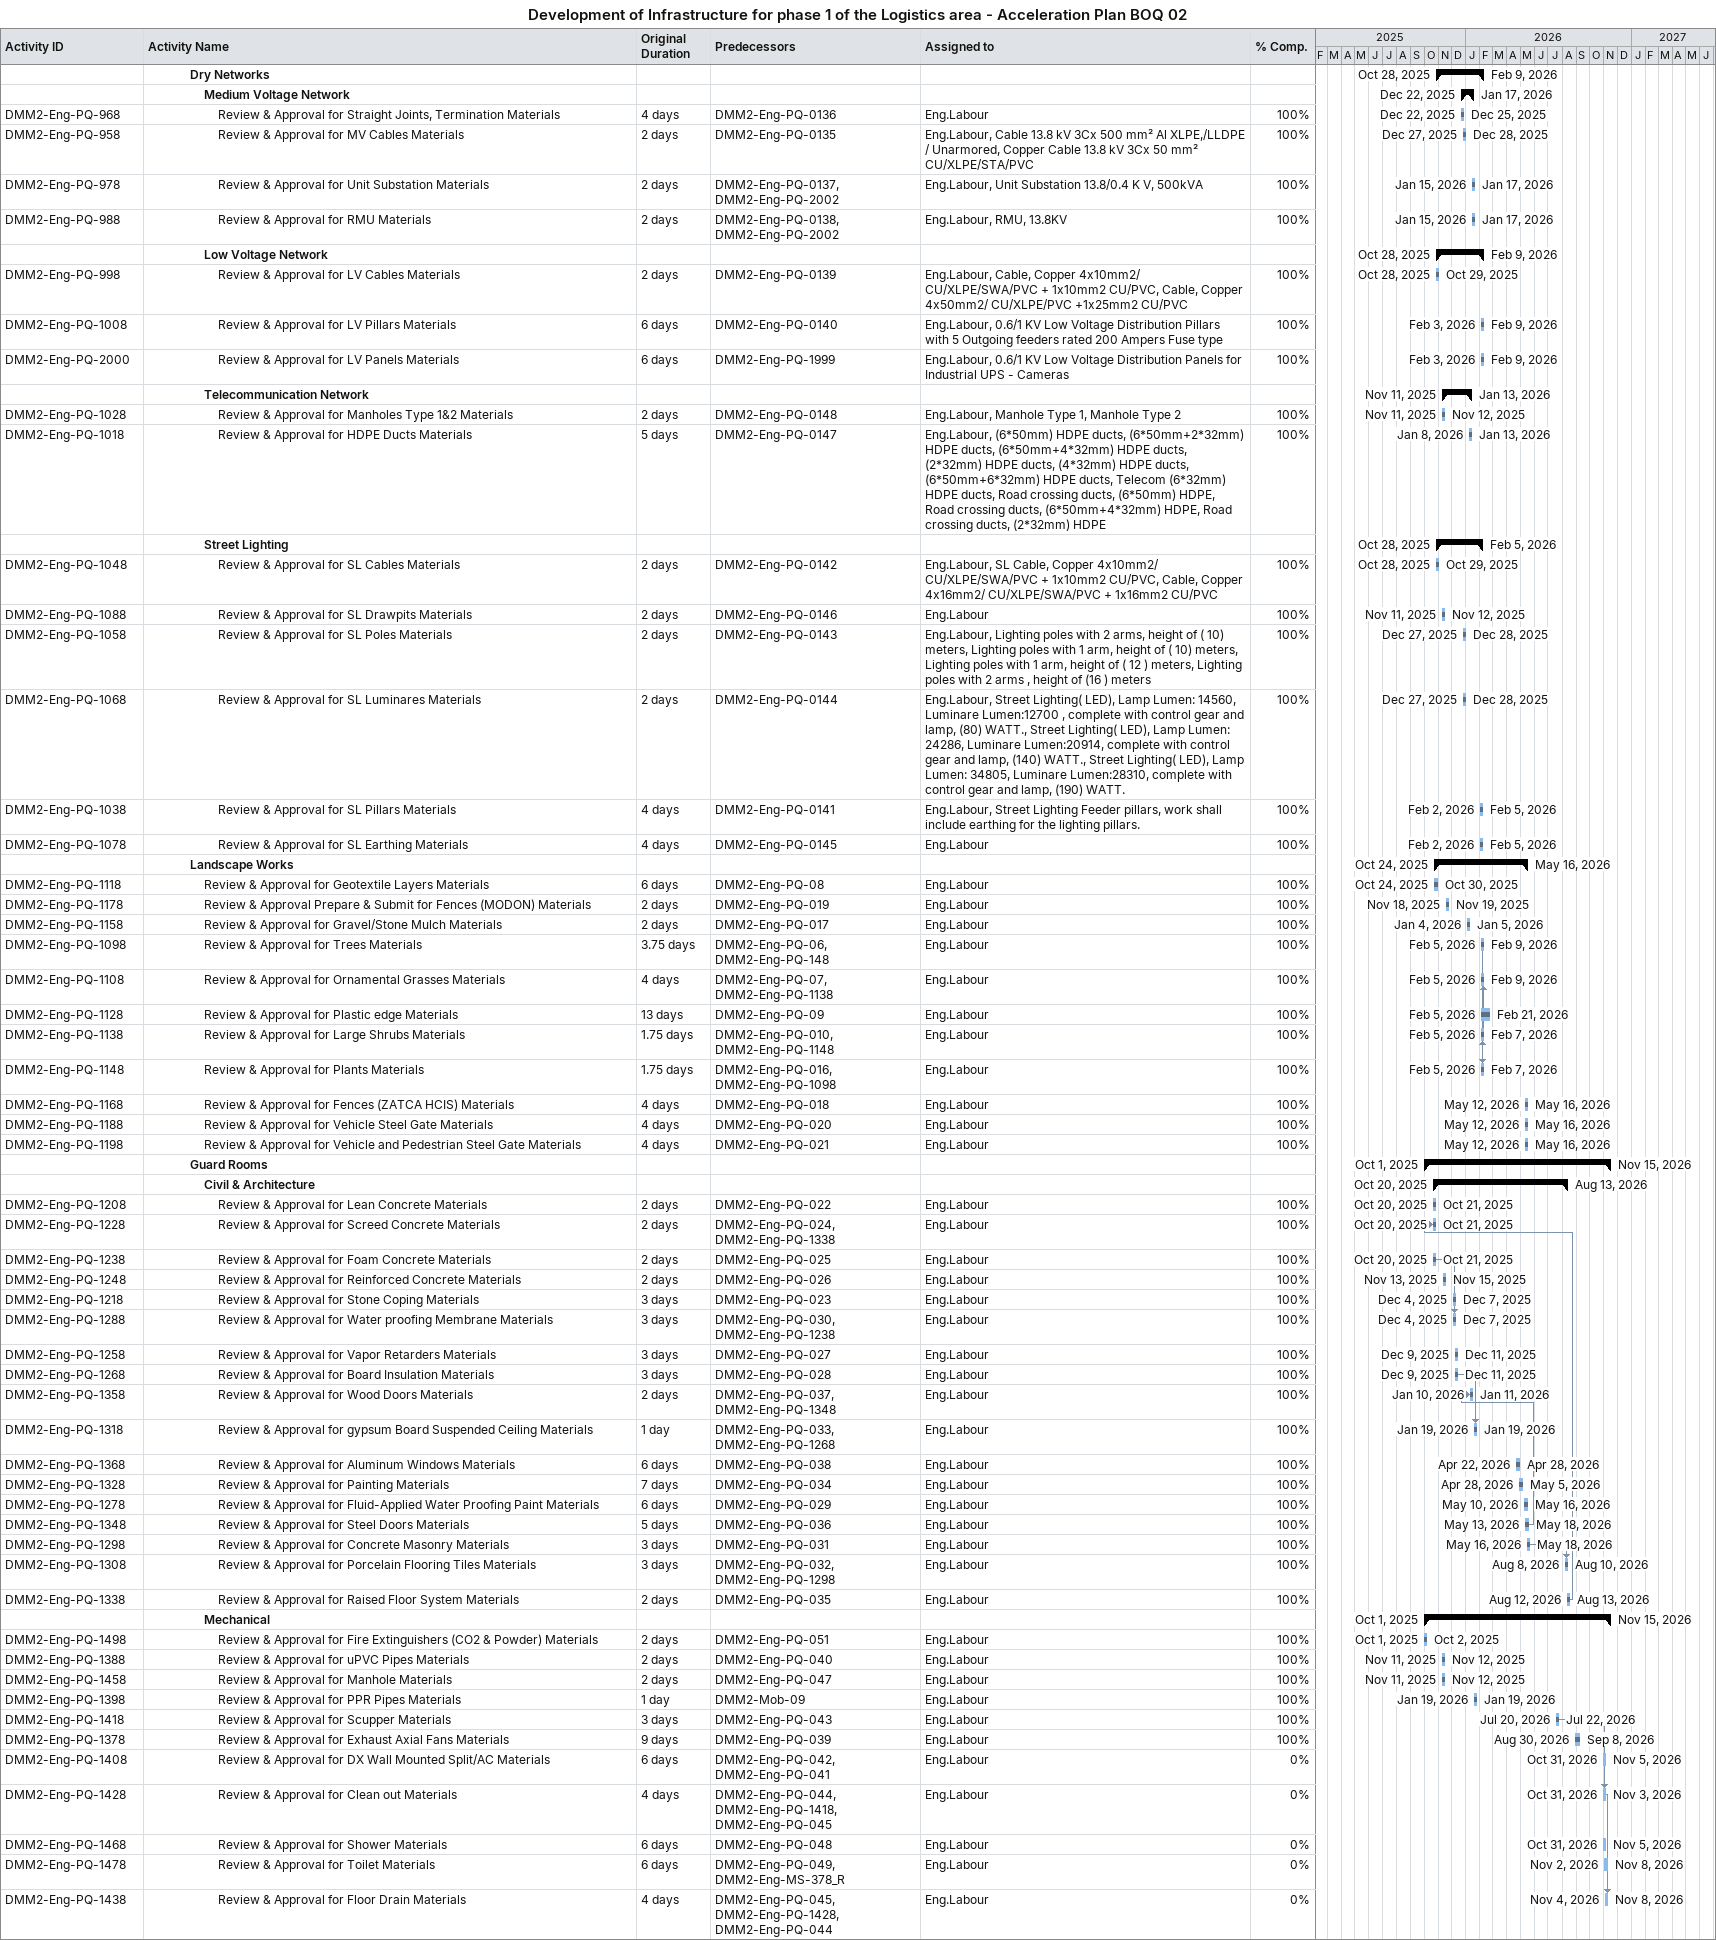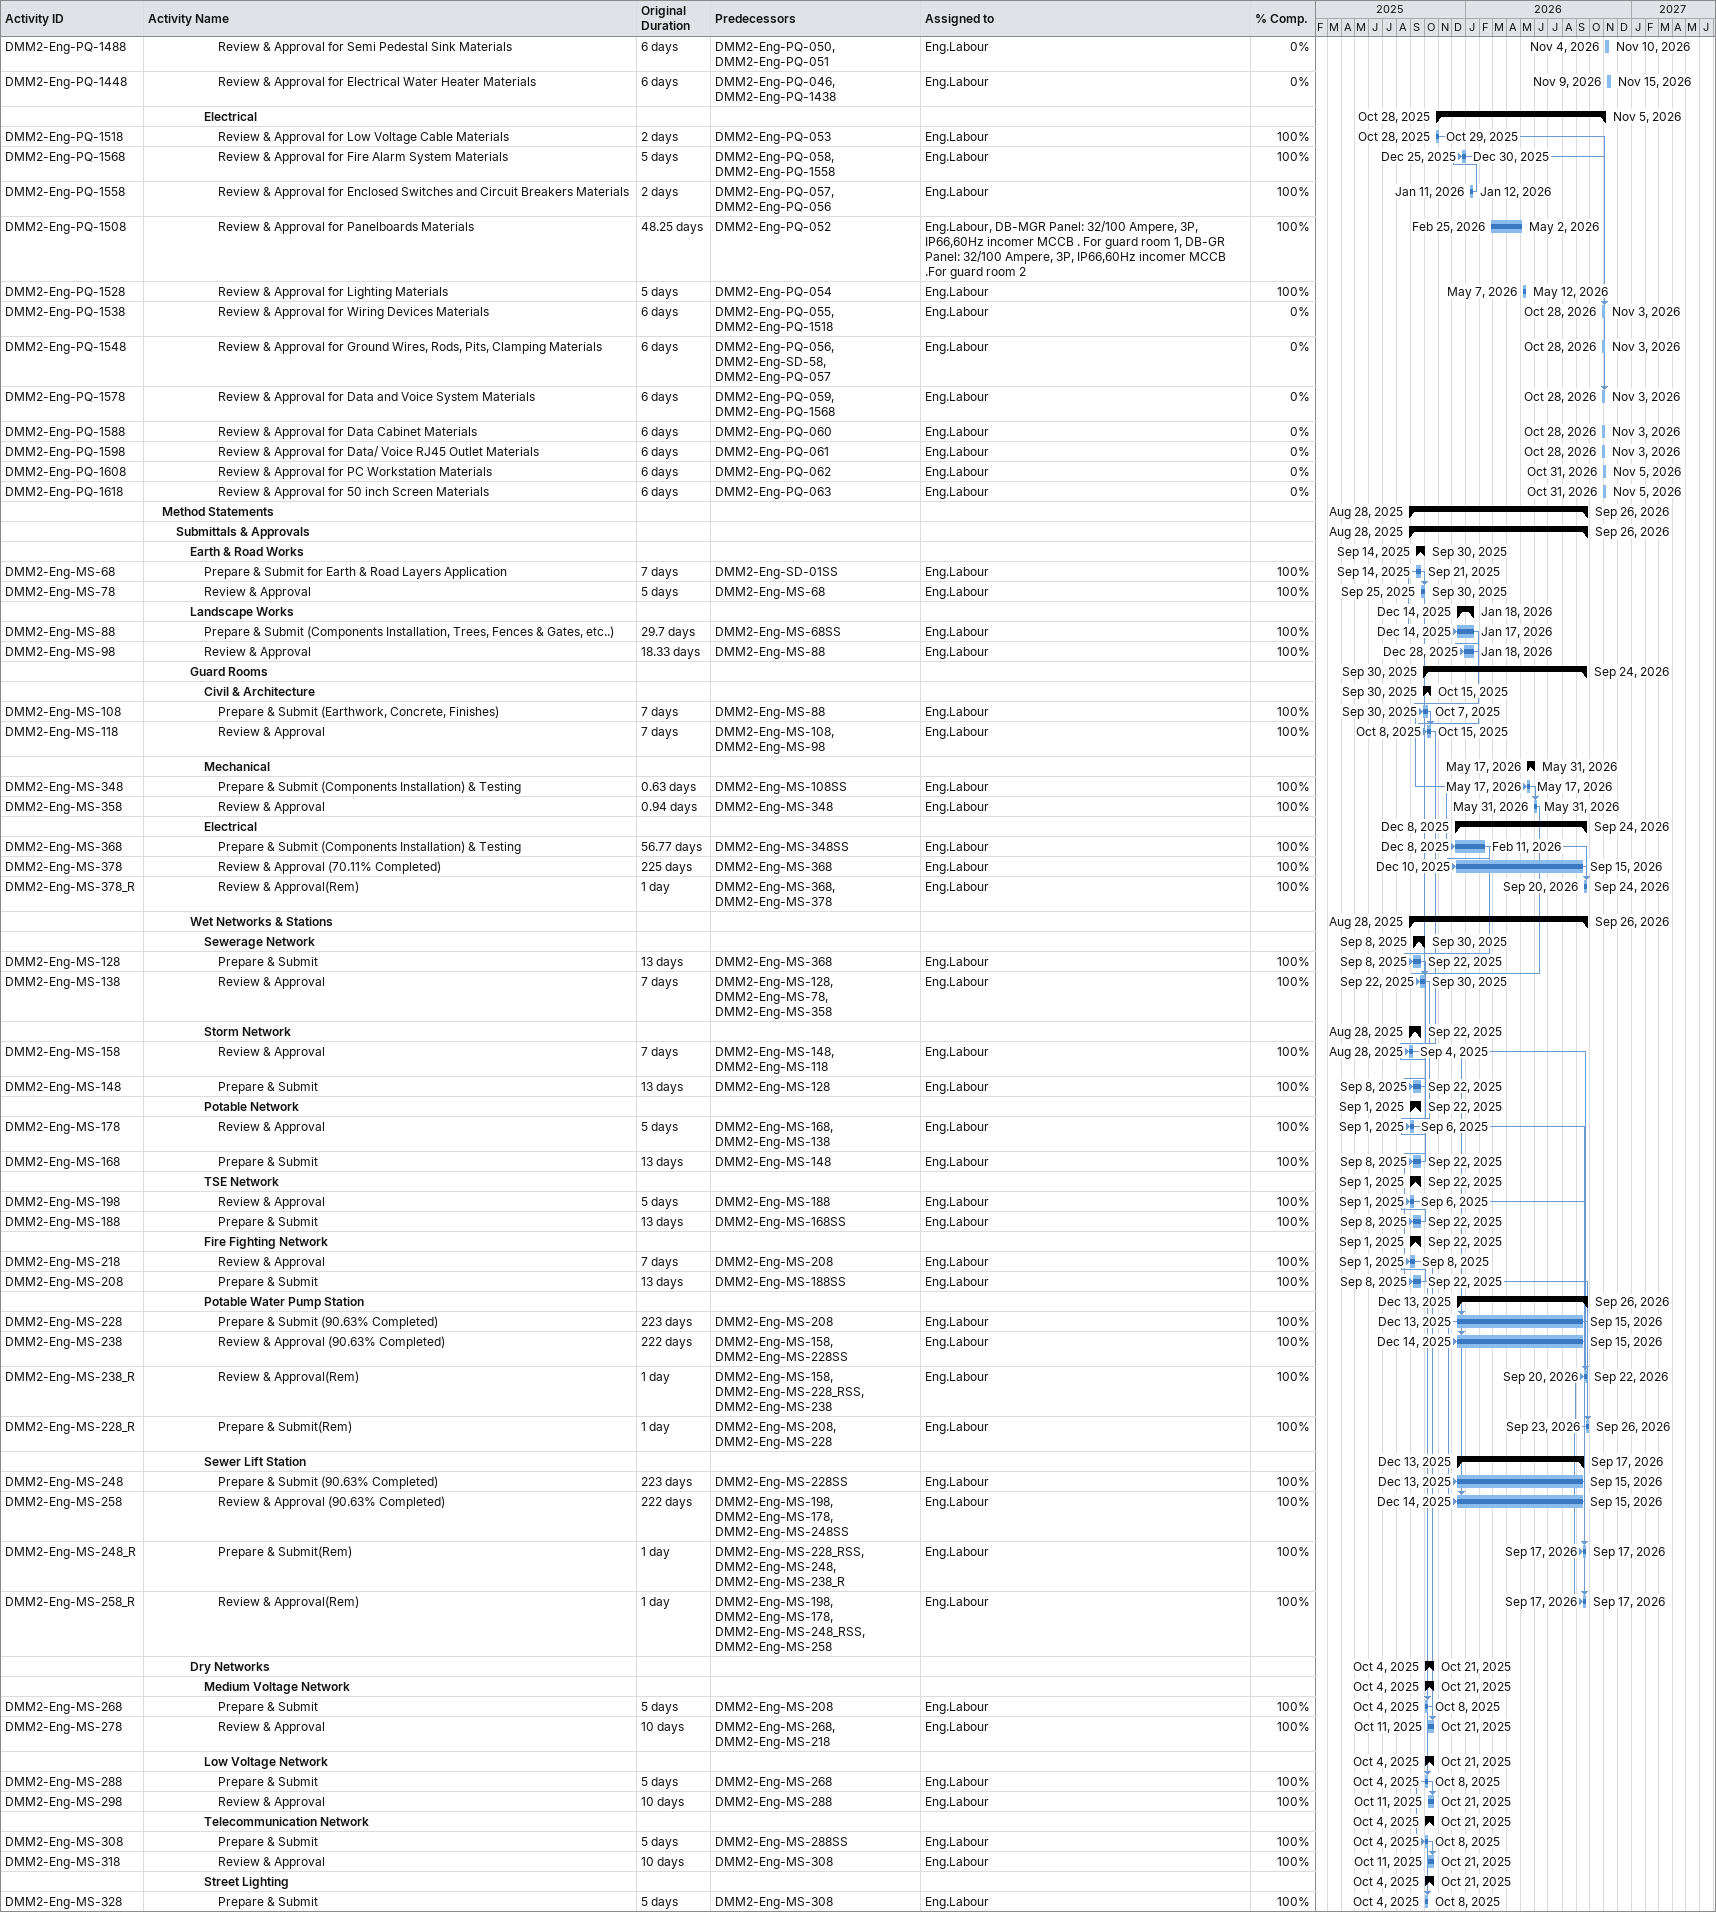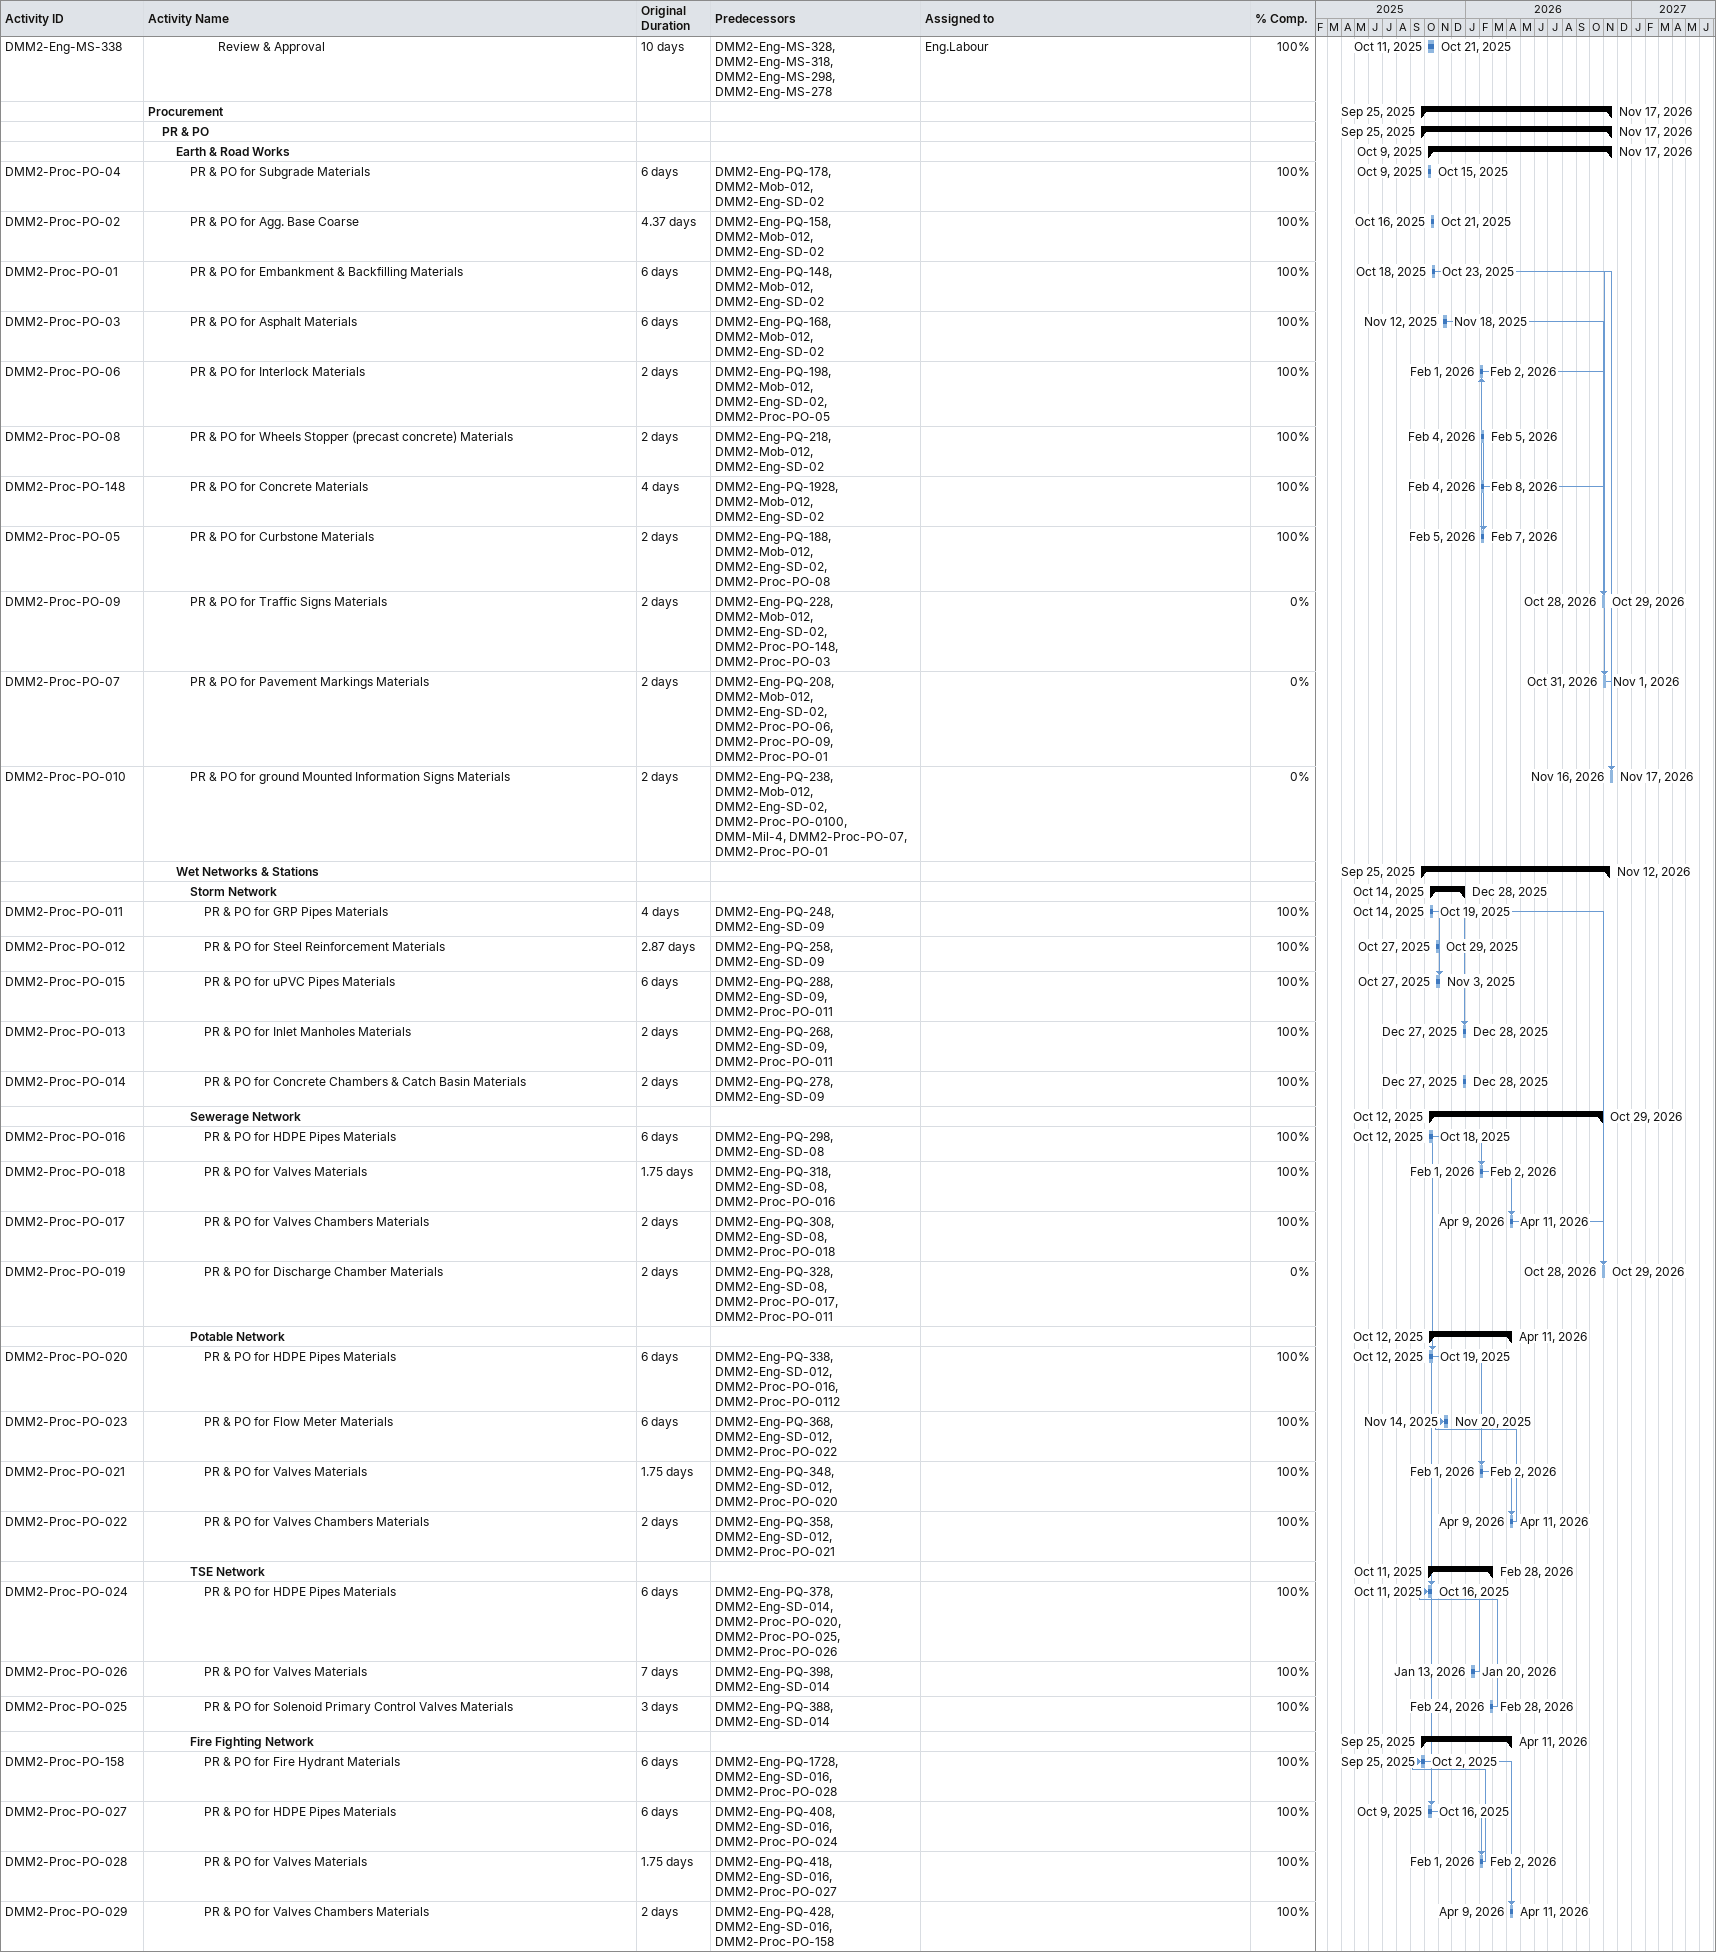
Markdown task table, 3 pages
Development of Infrastructure for phase 1 of the Logistics area - Acceleration Plan BOQ 02

| ID | Level | Task | Original duration | Start | Finish | Predecessors | Resources | % complete |
|---|---|---|---|---|---|---|---|---|
|  | 4 | **Dry Networks** |  | 2025-10-28 | 2026-02-09 |  |  |  |
|  | 5 | **Medium Voltage Network** |  | 2025-12-22 | 2026-01-17 |  |  |  |
| DMM2-Eng-PQ-968 | 6 | Review & Approval for Straight Joints, Termination Materials | 4d | 2025-12-22 | 2025-12-25 | DMM2-Eng-PQ-0136 | Eng.Labour | 100 |
| DMM2-Eng-PQ-958 | 6 | Review & Approval for MV Cables Materials | 2d | 2025-12-27 | 2025-12-28 | DMM2-Eng-PQ-0135 | Eng.Labour, Cable 13.8 kV 3Cx 500 mm² Al XLPE,/LLDPE / Unarmored, Copper Cable 13.8 kV 3Cx 50 mm² CU/XLPE/STA/PVC | 100 |
| DMM2-Eng-PQ-978 | 6 | Review & Approval for Unit Substation Materials | 2d | 2026-01-15 | 2026-01-17 | DMM2-Eng-PQ-0137, DMM2-Eng-PQ-2002 | Eng.Labour, Unit Substation 13.8/0.4 K V, 500kVA | 100 |
| DMM2-Eng-PQ-988 | 6 | Review & Approval for RMU Materials | 2d | 2026-01-15 | 2026-01-17 | DMM2-Eng-PQ-0138, DMM2-Eng-PQ-2002 | Eng.Labour, RMU, 13.8KV | 100 |
|  | 5 | **Low Voltage Network** |  | 2025-10-28 | 2026-02-09 |  |  |  |
| DMM2-Eng-PQ-998 | 6 | Review & Approval for LV Cables Materials | 2d | 2025-10-28 | 2025-10-29 | DMM2-Eng-PQ-0139 | Eng.Labour, Cable, Copper 4x10mm2/ CU/XLPE/SWA/PVC + 1x10mm2 CU/PVC, Cable, Copper 4x50mm2/ CU/XLPE/PVC +1x25mm2 CU/PVC | 100 |
| DMM2-Eng-PQ-1008 | 6 | Review & Approval for LV Pillars Materials | 6d | 2026-02-03 | 2026-02-09 | DMM2-Eng-PQ-0140 | Eng.Labour, 0.6/1 KV Low Voltage Distribution Pillars with 5 Outgoing feeders rated 200 Ampers Fuse type | 100 |
| DMM2-Eng-PQ-2000 | 6 | Review & Approval for LV Panels Materials | 6d | 2026-02-03 | 2026-02-09 | DMM2-Eng-PQ-1999 | Eng.Labour, 0.6/1 KV Low Voltage Distribution Panels for Industrial UPS - Cameras | 100 |
|  | 5 | **Telecommunication Network** |  | 2025-11-11 | 2026-01-13 |  |  |  |
| DMM2-Eng-PQ-1028 | 6 | Review & Approval for Manholes Type 1&2 Materials | 2d | 2025-11-11 | 2025-11-12 | DMM2-Eng-PQ-0148 | Eng.Labour, Manhole Type 1, Manhole Type 2 | 100 |
| DMM2-Eng-PQ-1018 | 6 | Review & Approval for HDPE Ducts Materials | 5d | 2026-01-08 | 2026-01-13 | DMM2-Eng-PQ-0147 | Eng.Labour, (6*50mm) HDPE ducts, (6*50mm+2*32mm) HDPE ducts, (6*50mm+4*32mm) HDPE ducts, (2*32mm) HDPE ducts, (4*32mm) HDPE ducts, (6*50mm+6*32mm) HDPE ducts, Telecom (6*32mm) HDPE ducts, Road crossing ducts, (6*50mm) HDPE, Road crossing ducts, (6*50mm+4*32mm) HDPE, Road crossing ducts, (2*32mm) HDPE | 100 |
|  | 5 | **Street Lighting** |  | 2025-10-28 | 2026-02-05 |  |  |  |
| DMM2-Eng-PQ-1048 | 6 | Review & Approval for SL Cables Materials | 2d | 2025-10-28 | 2025-10-29 | DMM2-Eng-PQ-0142 | Eng.Labour, SL Cable, Copper 4x10mm2/ CU/XLPE/SWA/PVC + 1x10mm2 CU/PVC, Cable, Copper 4x16mm2/ CU/XLPE/SWA/PVC + 1x16mm2 CU/PVC | 100 |
| DMM2-Eng-PQ-1088 | 6 | Review & Approval for SL Drawpits Materials | 2d | 2025-11-11 | 2025-11-12 | DMM2-Eng-PQ-0146 | Eng.Labour | 100 |
| DMM2-Eng-PQ-1058 | 6 | Review & Approval for SL Poles Materials | 2d | 2025-12-27 | 2025-12-28 | DMM2-Eng-PQ-0143 | Eng.Labour, Lighting poles with 2 arms, height of ( 10) meters, Lighting poles with 1 arm, height of ( 10) meters, Lighting poles with 1 arm, height of ( 12 ) meters, Lighting poles with 2 arms , height of (16 ) meters | 100 |
| DMM2-Eng-PQ-1068 | 6 | Review & Approval for SL Luminares Materials | 2d | 2025-12-27 | 2025-12-28 | DMM2-Eng-PQ-0144 | Eng.Labour, Street Lighting( LED), Lamp Lumen: 14560, Luminare Lumen:12700 , complete with control gear and lamp, (80) WATT., Street Lighting( LED), Lamp Lumen: 24286, Luminare Lumen:20914, complete with control gear and lamp, (140) WATT., Street Lighting( LED), Lamp Lumen: 34805, Luminare Lumen:28310, complete with control gear and lamp, (190) WATT. | 100 |
| DMM2-Eng-PQ-1038 | 6 | Review & Approval for SL Pillars Materials | 4d | 2026-02-02 | 2026-02-05 | DMM2-Eng-PQ-0141 | Eng.Labour, Street Lighting Feeder pillars, work shall include earthing for the lighting pillars. | 100 |
| DMM2-Eng-PQ-1078 | 6 | Review & Approval for SL Earthing Materials | 4d | 2026-02-02 | 2026-02-05 | DMM2-Eng-PQ-0145 | Eng.Labour | 100 |
|  | 4 | **Landscape Works** |  | 2025-10-24 | 2026-05-16 |  |  |  |
| DMM2-Eng-PQ-1118 | 5 | Review & Approval for Geotextile Layers Materials | 6d | 2025-10-24 | 2025-10-30 | DMM2-Eng-PQ-08 | Eng.Labour | 100 |
| DMM2-Eng-PQ-1178 | 5 | Review & Approval Prepare & Submit for Fences (MODON) Materials | 2d | 2025-11-18 | 2025-11-19 | DMM2-Eng-PQ-019 | Eng.Labour | 100 |
| DMM2-Eng-PQ-1158 | 5 | Review & Approval for Gravel/Stone Mulch Materials | 2d | 2026-01-04 | 2026-01-05 | DMM2-Eng-PQ-017 | Eng.Labour | 100 |
| DMM2-Eng-PQ-1098 | 5 | Review & Approval for Trees Materials | 3.75d | 2026-02-05 | 2026-02-09 | DMM2-Eng-PQ-06, DMM2-Eng-PQ-148 | Eng.Labour | 100 |
| DMM2-Eng-PQ-1108 | 5 | Review & Approval for Ornamental Grasses Materials | 4d | 2026-02-05 | 2026-02-09 | DMM2-Eng-PQ-07, DMM2-Eng-PQ-1138 | Eng.Labour | 100 |
| DMM2-Eng-PQ-1128 | 5 | Review & Approval for Plastic edge Materials | 13d | 2026-02-05 | 2026-02-21 | DMM2-Eng-PQ-09 | Eng.Labour | 100 |
| DMM2-Eng-PQ-1138 | 5 | Review & Approval for Large Shrubs Materials | 1.75d | 2026-02-05 | 2026-02-07 | DMM2-Eng-PQ-010, DMM2-Eng-PQ-1148 | Eng.Labour | 100 |
| DMM2-Eng-PQ-1148 | 5 | Review & Approval for Plants Materials | 1.75d | 2026-02-05 | 2026-02-07 | DMM2-Eng-PQ-016, DMM2-Eng-PQ-1098 | Eng.Labour | 100 |
| DMM2-Eng-PQ-1168 | 5 | Review & Approval for Fences (ZATCA HCIS) Materials | 4d | 2026-05-12 | 2026-05-16 | DMM2-Eng-PQ-018 | Eng.Labour | 100 |
| DMM2-Eng-PQ-1188 | 5 | Review & Approval for Vehicle Steel Gate Materials | 4d | 2026-05-12 | 2026-05-16 | DMM2-Eng-PQ-020 | Eng.Labour | 100 |
| DMM2-Eng-PQ-1198 | 5 | Review & Approval for Vehicle and Pedestrian Steel Gate Materials | 4d | 2026-05-12 | 2026-05-16 | DMM2-Eng-PQ-021 | Eng.Labour | 100 |
|  | 4 | **Guard Rooms** |  | 2025-10-01 | 2026-11-15 |  |  |  |
|  | 5 | **Civil & Architecture** |  | 2025-10-20 | 2026-08-13 |  |  |  |
| DMM2-Eng-PQ-1208 | 6 | Review & Approval for Lean Concrete Materials | 2d | 2025-10-20 | 2025-10-21 | DMM2-Eng-PQ-022 | Eng.Labour | 100 |
| DMM2-Eng-PQ-1228 | 6 | Review & Approval for Screed Concrete Materials | 2d | 2025-10-20 | 2025-10-21 | DMM2-Eng-PQ-024, DMM2-Eng-PQ-1338 | Eng.Labour | 100 |
| DMM2-Eng-PQ-1238 | 6 | Review & Approval for Foam Concrete Materials | 2d | 2025-10-20 | 2025-10-21 | DMM2-Eng-PQ-025 | Eng.Labour | 100 |
| DMM2-Eng-PQ-1248 | 6 | Review & Approval for Reinforced Concrete Materials | 2d | 2025-11-13 | 2025-11-15 | DMM2-Eng-PQ-026 | Eng.Labour | 100 |
| DMM2-Eng-PQ-1218 | 6 | Review & Approval for Stone Coping Materials | 3d | 2025-12-04 | 2025-12-07 | DMM2-Eng-PQ-023 | Eng.Labour | 100 |
| DMM2-Eng-PQ-1288 | 6 | Review & Approval for Water proofing Membrane Materials | 3d | 2025-12-04 | 2025-12-07 | DMM2-Eng-PQ-030, DMM2-Eng-PQ-1238 | Eng.Labour | 100 |
| DMM2-Eng-PQ-1258 | 6 | Review & Approval for Vapor Retarders Materials | 3d | 2025-12-09 | 2025-12-11 | DMM2-Eng-PQ-027 | Eng.Labour | 100 |
| DMM2-Eng-PQ-1268 | 6 | Review & Approval for Board Insulation Materials | 3d | 2025-12-09 | 2025-12-11 | DMM2-Eng-PQ-028 | Eng.Labour | 100 |
| DMM2-Eng-PQ-1358 | 6 | Review & Approval for Wood Doors Materials | 2d | 2026-01-10 | 2026-01-11 | DMM2-Eng-PQ-037, DMM2-Eng-PQ-1348 | Eng.Labour | 100 |
| DMM2-Eng-PQ-1318 | 6 | Review & Approval for gypsum Board Suspended Ceiling Materials | 1d | 2026-01-19 | 2026-01-19 | DMM2-Eng-PQ-033, DMM2-Eng-PQ-1268 | Eng.Labour | 100 |
| DMM2-Eng-PQ-1368 | 6 | Review & Approval for Aluminum Windows Materials | 6d | 2026-04-22 | 2026-04-28 | DMM2-Eng-PQ-038 | Eng.Labour | 100 |
| DMM2-Eng-PQ-1328 | 6 | Review & Approval for Painting Materials | 7d | 2026-04-28 | 2026-05-05 | DMM2-Eng-PQ-034 | Eng.Labour | 100 |
| DMM2-Eng-PQ-1278 | 6 | Review & Approval for Fluid-Applied Water Proofing Paint Materials | 6d | 2026-05-10 | 2026-05-16 | DMM2-Eng-PQ-029 | Eng.Labour | 100 |
| DMM2-Eng-PQ-1348 | 6 | Review & Approval for Steel Doors Materials | 5d | 2026-05-13 | 2026-05-18 | DMM2-Eng-PQ-036 | Eng.Labour | 100 |
| DMM2-Eng-PQ-1298 | 6 | Review & Approval for Concrete Masonry Materials | 3d | 2026-05-16 | 2026-05-18 | DMM2-Eng-PQ-031 | Eng.Labour | 100 |
| DMM2-Eng-PQ-1308 | 6 | Review & Approval for Porcelain Flooring Tiles Materials | 3d | 2026-08-08 | 2026-08-10 | DMM2-Eng-PQ-032, DMM2-Eng-PQ-1298 | Eng.Labour | 100 |
| DMM2-Eng-PQ-1338 | 6 | Review & Approval for Raised Floor System Materials | 2d | 2026-08-12 | 2026-08-13 | DMM2-Eng-PQ-035 | Eng.Labour | 100 |
|  | 5 | **Mechanical** |  | 2025-10-01 | 2026-11-15 |  |  |  |
| DMM2-Eng-PQ-1498 | 6 | Review & Approval for Fire Extinguishers (CO2 & Powder) Materials | 2d | 2025-10-01 | 2025-10-02 | DMM2-Eng-PQ-051 | Eng.Labour | 100 |
| DMM2-Eng-PQ-1388 | 6 | Review & Approval for uPVC Pipes Materials | 2d | 2025-11-11 | 2025-11-12 | DMM2-Eng-PQ-040 | Eng.Labour | 100 |
| DMM2-Eng-PQ-1458 | 6 | Review & Approval for Manhole Materials | 2d | 2025-11-11 | 2025-11-12 | DMM2-Eng-PQ-047 | Eng.Labour | 100 |
| DMM2-Eng-PQ-1398 | 6 | Review & Approval for PPR Pipes Materials | 1d | 2026-01-19 | 2026-01-19 | DMM2-Mob-09 | Eng.Labour | 100 |
| DMM2-Eng-PQ-1418 | 6 | Review & Approval for Scupper Materials | 3d | 2026-07-20 | 2026-07-22 | DMM2-Eng-PQ-043 | Eng.Labour | 100 |
| DMM2-Eng-PQ-1378 | 6 | Review & Approval for Exhaust Axial Fans Materials | 9d | 2026-08-30 | 2026-09-08 | DMM2-Eng-PQ-039 | Eng.Labour | 100 |
| DMM2-Eng-PQ-1408 | 6 | Review & Approval for DX Wall Mounted Split/AC Materials | 6d | 2026-10-31 | 2026-11-05 | DMM2-Eng-PQ-042, DMM2-Eng-PQ-041 | Eng.Labour | 0 |
| DMM2-Eng-PQ-1428 | 6 | Review & Approval for Clean out Materials | 4d | 2026-10-31 | 2026-11-03 | DMM2-Eng-PQ-044, DMM2-Eng-PQ-1418, DMM2-Eng-PQ-045 | Eng.Labour | 0 |
| DMM2-Eng-PQ-1468 | 6 | Review & Approval for Shower Materials | 6d | 2026-10-31 | 2026-11-05 | DMM2-Eng-PQ-048 | Eng.Labour | 0 |
| DMM2-Eng-PQ-1478 | 6 | Review & Approval for Toilet Materials | 6d | 2026-11-02 | 2026-11-08 | DMM2-Eng-PQ-049, DMM2-Eng-MS-378_R | Eng.Labour | 0 |
| DMM2-Eng-PQ-1438 | 6 | Review & Approval for Floor Drain Materials | 4d | 2026-11-04 | 2026-11-08 | DMM2-Eng-PQ-045, DMM2-Eng-PQ-1428, DMM2-Eng-PQ-044 | Eng.Labour | 0 |
| DMM2-Eng-PQ-1488 | 6 | Review & Approval for Semi Pedestal Sink Materials | 6d | 2026-11-04 | 2026-11-10 | DMM2-Eng-PQ-050, DMM2-Eng-PQ-051 | Eng.Labour | 0 |
| DMM2-Eng-PQ-1448 | 6 | Review & Approval for Electrical Water Heater Materials | 6d | 2026-11-09 | 2026-11-15 | DMM2-Eng-PQ-046, DMM2-Eng-PQ-1438 | Eng.Labour | 0 |
|  | 5 | **Electrical** |  | 2025-10-28 | 2026-11-05 |  |  |  |
| DMM2-Eng-PQ-1518 | 6 | Review & Approval for Low Voltage Cable Materials | 2d | 2025-10-28 | 2025-10-29 | DMM2-Eng-PQ-053 | Eng.Labour | 100 |
| DMM2-Eng-PQ-1568 | 6 | Review & Approval for Fire Alarm System Materials | 5d | 2025-12-25 | 2025-12-30 | DMM2-Eng-PQ-058, DMM2-Eng-PQ-1558 | Eng.Labour | 100 |
| DMM2-Eng-PQ-1558 | 6 | Review & Approval for Enclosed Switches and Circuit Breakers Materials | 2d | 2026-01-11 | 2026-01-12 | DMM2-Eng-PQ-057, DMM2-Eng-PQ-056 | Eng.Labour | 100 |
| DMM2-Eng-PQ-1508 | 6 | Review & Approval for Panelboards Materials | 48.25d | 2026-02-25 | 2026-05-02 | DMM2-Eng-PQ-052 | Eng.Labour, DB-MGR Panel: 32/100 Ampere, 3P, IP66,60Hz incomer MCCB . For guard room 1, DB-GR Panel: 32/100 Ampere, 3P, IP66,60Hz incomer MCCB .For guard room 2 | 100 |
| DMM2-Eng-PQ-1528 | 6 | Review & Approval for Lighting Materials | 5d | 2026-05-07 | 2026-05-12 | DMM2-Eng-PQ-054 | Eng.Labour | 100 |
| DMM2-Eng-PQ-1538 | 6 | Review & Approval for Wiring Devices Materials | 6d | 2026-10-28 | 2026-11-03 | DMM2-Eng-PQ-055, DMM2-Eng-PQ-1518 | Eng.Labour | 0 |
| DMM2-Eng-PQ-1548 | 6 | Review & Approval for Ground Wires, Rods, Pits, Clamping Materials | 6d | 2026-10-28 | 2026-11-03 | DMM2-Eng-PQ-056, DMM2-Eng-SD-58, DMM2-Eng-PQ-057 | Eng.Labour | 0 |
| DMM2-Eng-PQ-1578 | 6 | Review & Approval for Data and Voice System Materials | 6d | 2026-10-28 | 2026-11-03 | DMM2-Eng-PQ-059, DMM2-Eng-PQ-1568 | Eng.Labour | 0 |
| DMM2-Eng-PQ-1588 | 6 | Review & Approval for Data Cabinet Materials | 6d | 2026-10-28 | 2026-11-03 | DMM2-Eng-PQ-060 | Eng.Labour | 0 |
| DMM2-Eng-PQ-1598 | 6 | Review & Approval for Data/ Voice RJ45 Outlet Materials | 6d | 2026-10-28 | 2026-11-03 | DMM2-Eng-PQ-061 | Eng.Labour | 0 |
| DMM2-Eng-PQ-1608 | 6 | Review & Approval for PC Workstation Materials | 6d | 2026-10-31 | 2026-11-05 | DMM2-Eng-PQ-062 | Eng.Labour | 0 |
| DMM2-Eng-PQ-1618 | 6 | Review & Approval for 50 inch Screen Materials | 6d | 2026-10-31 | 2026-11-05 | DMM2-Eng-PQ-063 | Eng.Labour | 0 |
|  | 2 | **Method Statements** |  | 2025-08-28 | 2026-09-26 |  |  |  |
|  | 3 | **Submittals & Approvals** |  | 2025-08-28 | 2026-09-26 |  |  |  |
|  | 4 | **Earth & Road Works** |  | 2025-09-14 | 2025-09-30 |  |  |  |
| DMM2-Eng-MS-68 | 5 | Prepare & Submit for Earth & Road Layers Application | 7d | 2025-09-14 | 2025-09-21 | DMM2-Eng-SD-01SS | Eng.Labour | 100 |
| DMM2-Eng-MS-78 | 5 | Review & Approval | 5d | 2025-09-25 | 2025-09-30 | DMM2-Eng-MS-68 | Eng.Labour | 100 |
|  | 4 | **Landscape Works** |  | 2025-12-14 | 2026-01-18 |  |  |  |
| DMM2-Eng-MS-88 | 5 | Prepare & Submit (Components Installation, Trees, Fences & Gates, etc..) | 29.7d | 2025-12-14 | 2026-01-17 | DMM2-Eng-MS-68SS | Eng.Labour | 100 |
| DMM2-Eng-MS-98 | 5 | Review & Approval | 18.33d | 2025-12-28 | 2026-01-18 | DMM2-Eng-MS-88 | Eng.Labour | 100 |
|  | 4 | **Guard Rooms** |  | 2025-09-30 | 2026-09-24 |  |  |  |
|  | 5 | **Civil & Architecture** |  | 2025-09-30 | 2025-10-15 |  |  |  |
| DMM2-Eng-MS-108 | 6 | Prepare & Submit (Earthwork, Concrete, Finishes) | 7d | 2025-09-30 | 2025-10-07 | DMM2-Eng-MS-88 | Eng.Labour | 100 |
| DMM2-Eng-MS-118 | 6 | Review & Approval | 7d | 2025-10-08 | 2025-10-15 | DMM2-Eng-MS-108, DMM2-Eng-MS-98 | Eng.Labour | 100 |
|  | 5 | **Mechanical** |  | 2026-05-17 | 2026-05-31 |  |  |  |
| DMM2-Eng-MS-348 | 6 | Prepare & Submit (Components Installation) & Testing | 0.63d | 2026-05-17 | 2026-05-17 | DMM2-Eng-MS-108SS | Eng.Labour | 100 |
| DMM2-Eng-MS-358 | 6 | Review & Approval | 0.94d | 2026-05-31 | 2026-05-31 | DMM2-Eng-MS-348 | Eng.Labour | 100 |
|  | 5 | **Electrical** |  | 2025-12-08 | 2026-09-24 |  |  |  |
| DMM2-Eng-MS-368 | 6 | Prepare & Submit (Components Installation) & Testing | 56.77d | 2025-12-08 | 2026-02-11 | DMM2-Eng-MS-348SS | Eng.Labour | 100 |
| DMM2-Eng-MS-378 | 6 | Review & Approval (70.11% Completed) | 225d | 2025-12-10 | 2026-09-15 | DMM2-Eng-MS-368 | Eng.Labour | 100 |
| DMM2-Eng-MS-378_R | 6 | Review & Approval(Rem) | 1d | 2026-09-20 | 2026-09-24 | DMM2-Eng-MS-368, DMM2-Eng-MS-378 | Eng.Labour | 100 |
|  | 4 | **Wet Networks & Stations** |  | 2025-08-28 | 2026-09-26 |  |  |  |
|  | 5 | **Sewerage Network** |  | 2025-09-08 | 2025-09-30 |  |  |  |
| DMM2-Eng-MS-128 | 6 | Prepare & Submit | 13d | 2025-09-08 | 2025-09-22 | DMM2-Eng-MS-368 | Eng.Labour | 100 |
| DMM2-Eng-MS-138 | 6 | Review & Approval | 7d | 2025-09-22 | 2025-09-30 | DMM2-Eng-MS-128, DMM2-Eng-MS-78, DMM2-Eng-MS-358 | Eng.Labour | 100 |
|  | 5 | **Storm Network** |  | 2025-08-28 | 2025-09-22 |  |  |  |
| DMM2-Eng-MS-158 | 6 | Review & Approval | 7d | 2025-08-28 | 2025-09-04 | DMM2-Eng-MS-148, DMM2-Eng-MS-118 | Eng.Labour | 100 |
| DMM2-Eng-MS-148 | 6 | Prepare & Submit | 13d | 2025-09-08 | 2025-09-22 | DMM2-Eng-MS-128 | Eng.Labour | 100 |
|  | 5 | **Potable Network** |  | 2025-09-01 | 2025-09-22 |  |  |  |
| DMM2-Eng-MS-178 | 6 | Review & Approval | 5d | 2025-09-01 | 2025-09-06 | DMM2-Eng-MS-168, DMM2-Eng-MS-138 | Eng.Labour | 100 |
| DMM2-Eng-MS-168 | 6 | Prepare & Submit | 13d | 2025-09-08 | 2025-09-22 | DMM2-Eng-MS-148 | Eng.Labour | 100 |
|  | 5 | **TSE Network** |  | 2025-09-01 | 2025-09-22 |  |  |  |
| DMM2-Eng-MS-198 | 6 | Review & Approval | 5d | 2025-09-01 | 2025-09-06 | DMM2-Eng-MS-188 | Eng.Labour | 100 |
| DMM2-Eng-MS-188 | 6 | Prepare & Submit | 13d | 2025-09-08 | 2025-09-22 | DMM2-Eng-MS-168SS | Eng.Labour | 100 |
|  | 5 | **Fire Fighting Network** |  | 2025-09-01 | 2025-09-22 |  |  |  |
| DMM2-Eng-MS-218 | 6 | Review & Approval | 7d | 2025-09-01 | 2025-09-08 | DMM2-Eng-MS-208 | Eng.Labour | 100 |
| DMM2-Eng-MS-208 | 6 | Prepare & Submit | 13d | 2025-09-08 | 2025-09-22 | DMM2-Eng-MS-188SS | Eng.Labour | 100 |
|  | 5 | **Potable Water Pump Station** |  | 2025-12-13 | 2026-09-26 |  |  |  |
| DMM2-Eng-MS-228 | 6 | Prepare & Submit (90.63% Completed) | 223d | 2025-12-13 | 2026-09-15 | DMM2-Eng-MS-208 | Eng.Labour | 100 |
| DMM2-Eng-MS-238 | 6 | Review & Approval (90.63% Completed) | 222d | 2025-12-14 | 2026-09-15 | DMM2-Eng-MS-158, DMM2-Eng-MS-228SS | Eng.Labour | 100 |
| DMM2-Eng-MS-238_R | 6 | Review & Approval(Rem) | 1d | 2026-09-20 | 2026-09-22 | DMM2-Eng-MS-158, DMM2-Eng-MS-228_RSS, DMM2-Eng-MS-238 | Eng.Labour | 100 |
| DMM2-Eng-MS-228_R | 6 | Prepare & Submit(Rem) | 1d | 2026-09-23 | 2026-09-26 | DMM2-Eng-MS-208, DMM2-Eng-MS-228 | Eng.Labour | 100 |
|  | 5 | **Sewer Lift Station** |  | 2025-12-13 | 2026-09-17 |  |  |  |
| DMM2-Eng-MS-248 | 6 | Prepare & Submit (90.63% Completed) | 223d | 2025-12-13 | 2026-09-15 | DMM2-Eng-MS-228SS | Eng.Labour | 100 |
| DMM2-Eng-MS-258 | 6 | Review & Approval (90.63% Completed) | 222d | 2025-12-14 | 2026-09-15 | DMM2-Eng-MS-198, DMM2-Eng-MS-178, DMM2-Eng-MS-248SS | Eng.Labour | 100 |
| DMM2-Eng-MS-248_R | 6 | Prepare & Submit(Rem) | 1d | 2026-09-17 | 2026-09-17 | DMM2-Eng-MS-228_RSS, DMM2-Eng-MS-248, DMM2-Eng-MS-238_R | Eng.Labour | 100 |
| DMM2-Eng-MS-258_R | 6 | Review & Approval(Rem) | 1d | 2026-09-17 | 2026-09-17 | DMM2-Eng-MS-198, DMM2-Eng-MS-178, DMM2-Eng-MS-248_RSS, DMM2-Eng-MS-258 | Eng.Labour | 100 |
|  | 4 | **Dry Networks** |  | 2025-10-04 | 2025-10-21 |  |  |  |
|  | 5 | **Medium Voltage Network** |  | 2025-10-04 | 2025-10-21 |  |  |  |
| DMM2-Eng-MS-268 | 6 | Prepare & Submit | 5d | 2025-10-04 | 2025-10-08 | DMM2-Eng-MS-208 | Eng.Labour | 100 |
| DMM2-Eng-MS-278 | 6 | Review & Approval | 10d | 2025-10-11 | 2025-10-21 | DMM2-Eng-MS-268, DMM2-Eng-MS-218 | Eng.Labour | 100 |
|  | 5 | **Low Voltage Network** |  | 2025-10-04 | 2025-10-21 |  |  |  |
| DMM2-Eng-MS-288 | 6 | Prepare & Submit | 5d | 2025-10-04 | 2025-10-08 | DMM2-Eng-MS-268 | Eng.Labour | 100 |
| DMM2-Eng-MS-298 | 6 | Review & Approval | 10d | 2025-10-11 | 2025-10-21 | DMM2-Eng-MS-288 | Eng.Labour | 100 |
|  | 5 | **Telecommunication Network** |  | 2025-10-04 | 2025-10-21 |  |  |  |
| DMM2-Eng-MS-308 | 6 | Prepare & Submit | 5d | 2025-10-04 | 2025-10-08 | DMM2-Eng-MS-288SS | Eng.Labour | 100 |
| DMM2-Eng-MS-318 | 6 | Review & Approval | 10d | 2025-10-11 | 2025-10-21 | DMM2-Eng-MS-308 | Eng.Labour | 100 |
|  | 5 | **Street Lighting** |  | 2025-10-04 | 2025-10-21 |  |  |  |
| DMM2-Eng-MS-328 | 6 | Prepare & Submit | 5d | 2025-10-04 | 2025-10-08 | DMM2-Eng-MS-308 | Eng.Labour | 100 |
| DMM2-Eng-MS-338 | 6 | Review & Approval | 10d | 2025-10-11 | 2025-10-21 | DMM2-Eng-MS-328, DMM2-Eng-MS-318, DMM2-Eng-MS-298, DMM2-Eng-MS-278 | Eng.Labour | 100 |
|  | 1 | **Procurement** |  | 2025-09-25 | 2026-11-17 |  |  |  |
|  | 2 | **PR & PO** |  | 2025-09-25 | 2026-11-17 |  |  |  |
|  | 3 | **Earth & Road Works** |  | 2025-10-09 | 2026-11-17 |  |  |  |
| DMM2-Proc-PO-04 | 4 | PR & PO for Subgrade Materials | 6d | 2025-10-09 | 2025-10-15 | DMM2-Eng-PQ-178, DMM2-Mob-012, DMM2-Eng-SD-02 |  | 100 |
| DMM2-Proc-PO-02 | 4 | PR & PO for Agg. Base Coarse | 4.37d | 2025-10-16 | 2025-10-21 | DMM2-Eng-PQ-158, DMM2-Mob-012, DMM2-Eng-SD-02 |  | 100 |
| DMM2-Proc-PO-01 | 4 | PR & PO for Embankment & Backfilling Materials | 6d | 2025-10-18 | 2025-10-23 | DMM2-Eng-PQ-148, DMM2-Mob-012, DMM2-Eng-SD-02 |  | 100 |
| DMM2-Proc-PO-03 | 4 | PR & PO for Asphalt Materials | 6d | 2025-11-12 | 2025-11-18 | DMM2-Eng-PQ-168, DMM2-Mob-012, DMM2-Eng-SD-02 |  | 100 |
| DMM2-Proc-PO-06 | 4 | PR & PO for Interlock Materials | 2d | 2026-02-01 | 2026-02-02 | DMM2-Eng-PQ-198, DMM2-Mob-012, DMM2-Eng-SD-02, DMM2-Proc-PO-05 |  | 100 |
| DMM2-Proc-PO-08 | 4 | PR & PO for Wheels Stopper (precast concrete) Materials | 2d | 2026-02-04 | 2026-02-05 | DMM2-Eng-PQ-218, DMM2-Mob-012, DMM2-Eng-SD-02 |  | 100 |
| DMM2-Proc-PO-148 | 4 | PR & PO for Concrete Materials | 4d | 2026-02-04 | 2026-02-08 | DMM2-Eng-PQ-1928, DMM2-Mob-012, DMM2-Eng-SD-02 |  | 100 |
| DMM2-Proc-PO-05 | 4 | PR & PO for Curbstone Materials | 2d | 2026-02-05 | 2026-02-07 | DMM2-Eng-PQ-188, DMM2-Mob-012, DMM2-Eng-SD-02, DMM2-Proc-PO-08 |  | 100 |
| DMM2-Proc-PO-09 | 4 | PR & PO for Traffic Signs Materials | 2d | 2026-10-28 | 2026-10-29 | DMM2-Eng-PQ-228, DMM2-Mob-012, DMM2-Eng-SD-02, DMM2-Proc-PO-148, DMM2-Proc-PO-03 |  | 0 |
| DMM2-Proc-PO-07 | 4 | PR & PO for Pavement Markings Materials | 2d | 2026-10-31 | 2026-11-01 | DMM2-Eng-PQ-208, DMM2-Mob-012, DMM2-Eng-SD-02, DMM2-Proc-PO-06, DMM2-Proc-PO-09, DMM2-Proc-PO-01 |  | 0 |
| DMM2-Proc-PO-010 | 4 | PR & PO for ground Mounted Information Signs Materials | 2d | 2026-11-16 | 2026-11-17 | DMM2-Eng-PQ-238, DMM2-Mob-012, DMM2-Eng-SD-02, DMM2-Proc-PO-0100, DMM-Mil-4, DMM2-Proc-PO-07, DMM2-Proc-PO-01 |  | 0 |
|  | 3 | **Wet Networks & Stations** |  | 2025-09-25 | 2026-11-12 |  |  |  |
|  | 4 | **Storm Network** |  | 2025-10-14 | 2025-12-28 |  |  |  |
| DMM2-Proc-PO-011 | 5 | PR & PO for GRP Pipes Materials | 4d | 2025-10-14 | 2025-10-19 | DMM2-Eng-PQ-248, DMM2-Eng-SD-09 |  | 100 |
| DMM2-Proc-PO-012 | 5 | PR & PO for Steel Reinforcement Materials | 2.87d | 2025-10-27 | 2025-10-29 | DMM2-Eng-PQ-258, DMM2-Eng-SD-09 |  | 100 |
| DMM2-Proc-PO-015 | 5 | PR & PO for uPVC Pipes Materials | 6d | 2025-10-27 | 2025-11-03 | DMM2-Eng-PQ-288, DMM2-Eng-SD-09, DMM2-Proc-PO-011 |  | 100 |
| DMM2-Proc-PO-013 | 5 | PR & PO for Inlet Manholes Materials | 2d | 2025-12-27 | 2025-12-28 | DMM2-Eng-PQ-268, DMM2-Eng-SD-09, DMM2-Proc-PO-011 |  | 100 |
| DMM2-Proc-PO-014 | 5 | PR & PO for Concrete Chambers & Catch Basin Materials | 2d | 2025-12-27 | 2025-12-28 | DMM2-Eng-PQ-278, DMM2-Eng-SD-09 |  | 100 |
|  | 4 | **Sewerage Network** |  | 2025-10-12 | 2026-10-29 |  |  |  |
| DMM2-Proc-PO-016 | 5 | PR & PO for HDPE Pipes Materials | 6d | 2025-10-12 | 2025-10-18 | DMM2-Eng-PQ-298, DMM2-Eng-SD-08 |  | 100 |
| DMM2-Proc-PO-018 | 5 | PR & PO for Valves Materials | 1.75d | 2026-02-01 | 2026-02-02 | DMM2-Eng-PQ-318, DMM2-Eng-SD-08, DMM2-Proc-PO-016 |  | 100 |
| DMM2-Proc-PO-017 | 5 | PR & PO for Valves Chambers Materials | 2d | 2026-04-09 | 2026-04-11 | DMM2-Eng-PQ-308, DMM2-Eng-SD-08, DMM2-Proc-PO-018 |  | 100 |
| DMM2-Proc-PO-019 | 5 | PR & PO for Discharge Chamber Materials | 2d | 2026-10-28 | 2026-10-29 | DMM2-Eng-PQ-328, DMM2-Eng-SD-08, DMM2-Proc-PO-017, DMM2-Proc-PO-011 |  | 0 |
|  | 4 | **Potable Network** |  | 2025-10-12 | 2026-04-11 |  |  |  |
| DMM2-Proc-PO-020 | 5 | PR & PO for HDPE Pipes Materials | 6d | 2025-10-12 | 2025-10-19 | DMM2-Eng-PQ-338, DMM2-Eng-SD-012, DMM2-Proc-PO-016, DMM2-Proc-PO-0112 |  | 100 |
| DMM2-Proc-PO-023 | 5 | PR & PO for Flow Meter Materials | 6d | 2025-11-14 | 2025-11-20 | DMM2-Eng-PQ-368, DMM2-Eng-SD-012, DMM2-Proc-PO-022 |  | 100 |
| DMM2-Proc-PO-021 | 5 | PR & PO for Valves Materials | 1.75d | 2026-02-01 | 2026-02-02 | DMM2-Eng-PQ-348, DMM2-Eng-SD-012, DMM2-Proc-PO-020 |  | 100 |
| DMM2-Proc-PO-022 | 5 | PR & PO for Valves Chambers Materials | 2d | 2026-04-09 | 2026-04-11 | DMM2-Eng-PQ-358, DMM2-Eng-SD-012, DMM2-Proc-PO-021 |  | 100 |
|  | 4 | **TSE Network** |  | 2025-10-11 | 2026-02-28 |  |  |  |
| DMM2-Proc-PO-024 | 5 | PR & PO for HDPE Pipes Materials | 6d | 2025-10-11 | 2025-10-16 | DMM2-Eng-PQ-378, DMM2-Eng-SD-014, DMM2-Proc-PO-020, DMM2-Proc-PO-025, DMM2-Proc-PO-026 |  | 100 |
| DMM2-Proc-PO-026 | 5 | PR & PO for Valves Materials | 7d | 2026-01-13 | 2026-01-20 | DMM2-Eng-PQ-398, DMM2-Eng-SD-014 |  | 100 |
| DMM2-Proc-PO-025 | 5 | PR & PO for Solenoid Primary Control Valves Materials | 3d | 2026-02-24 | 2026-02-28 | DMM2-Eng-PQ-388, DMM2-Eng-SD-014 |  | 100 |
|  | 4 | **Fire Fighting Network** |  | 2025-09-25 | 2026-04-11 |  |  |  |
| DMM2-Proc-PO-158 | 5 | PR & PO for Fire Hydrant Materials | 6d | 2025-09-25 | 2025-10-02 | DMM2-Eng-PQ-1728, DMM2-Eng-SD-016, DMM2-Proc-PO-028 |  | 100 |
| DMM2-Proc-PO-027 | 5 | PR & PO for HDPE Pipes Materials | 6d | 2025-10-09 | 2025-10-16 | DMM2-Eng-PQ-408, DMM2-Eng-SD-016, DMM2-Proc-PO-024 |  | 100 |
| DMM2-Proc-PO-028 | 5 | PR & PO for Valves Materials | 1.75d | 2026-02-01 | 2026-02-02 | DMM2-Eng-PQ-418, DMM2-Eng-SD-016, DMM2-Proc-PO-027 |  | 100 |
| DMM2-Proc-PO-029 | 5 | PR & PO for Valves Chambers Materials | 2d | 2026-04-09 | 2026-04-11 | DMM2-Eng-PQ-428, DMM2-Eng-SD-016, DMM2-Proc-PO-158 |  | 100 |
